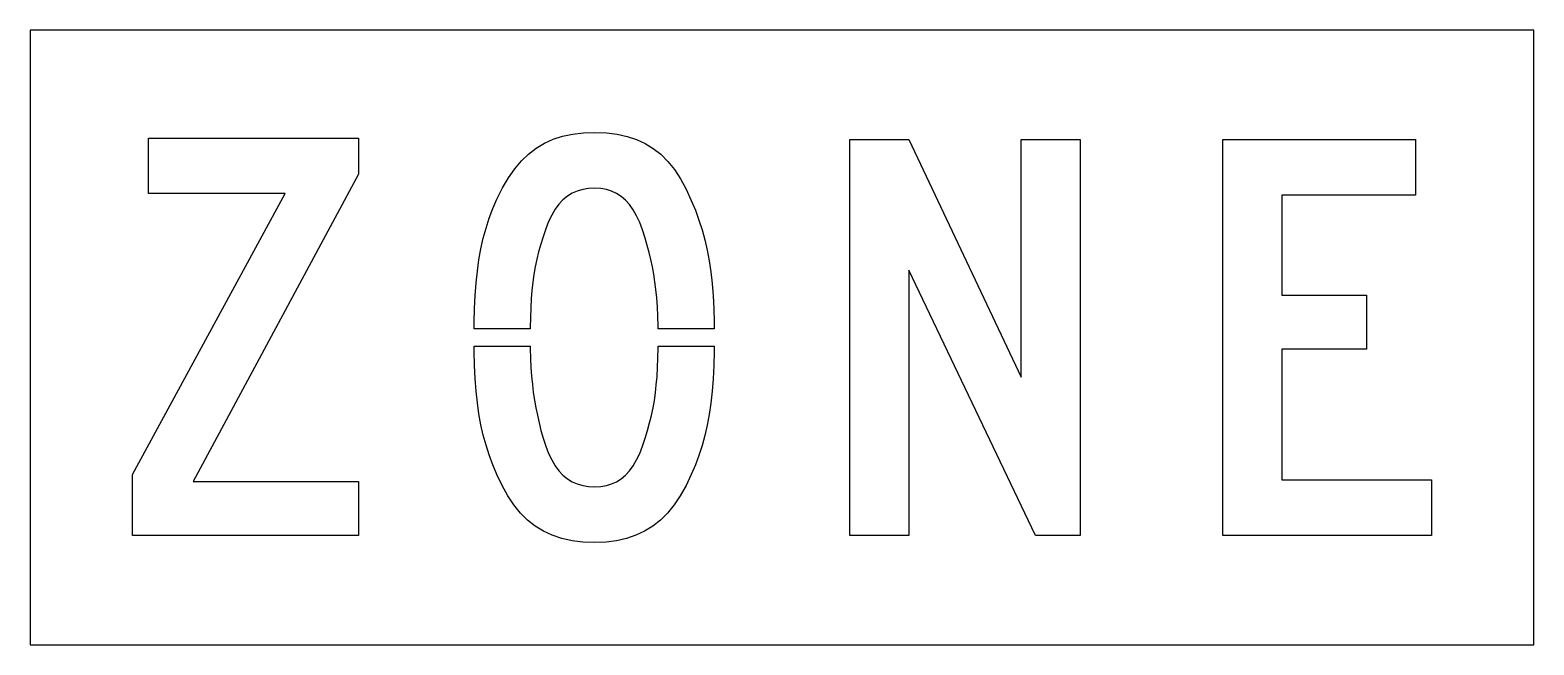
# Model space of a CAD drawing. Extents: x 0 to 44, y 0 to 18.
import ezdxf

# ---------------------------------------------------------------- set-up
doc = ezdxf.new("R2010")
doc.units = 0
doc.layers.add('CUT', color=7, linetype='Continuous')
doc.layers.add('OUTSIDE', color=1, linetype='Continuous')

msp = doc.modelspace()

# ---------------------------------------------------------------- linework, layer by layer
at = {"layer": 'CUT'}
for points in [[(18.3339, 10.1583), (18.3111, 10.4006), (18.2823, 10.6325), (18.2475, 10.8539), (18.2079, 11.0696), (18.1635, 11.2806), (18.1131, 11.4881), (18.0579, 11.6968), (17.9979, 11.909), (17.9199, 12.1513), (17.8359, 12.3704), (17.7435, 12.5664), (17.6439, 12.7403), (17.5359, 12.8922), (17.4183, 13.022), (17.2935, 13.131), (17.1591, 13.2191), (17.0151, 13.2875), (16.8615, 13.3351), (16.6971, 13.3641), (16.5243, 13.3733), (16.3407, 13.3641), (16.1691, 13.3351), (16.0083, 13.2875), (15.8595, 13.2214), (15.7203, 13.1345), (15.5919, 13.0278), (15.4731, 12.9003), (15.3639, 12.753), (15.2631, 12.5838), (15.1695, 12.3936), (15.0855, 12.1826), (15.0075, 11.9496), (14.9391, 11.7281), (14.8779, 11.509), (14.8251, 11.291), (14.7783, 11.0707), (14.7399, 10.847), (14.7075, 10.6174), (14.6823, 10.3786), (14.6619, 10.1293), (14.6475, 9.8672), (14.6367, 9.589), (14.6307, 9.2945), (14.6305, 9.251), (12.9886, 9.251), (12.9903, 9.4464), (13.0023, 9.8499), (13.0215, 10.2336), (13.0491, 10.5977), (13.0875, 10.9455), (13.1343, 11.2783), (13.1919, 11.5971), (13.2615, 11.9043), (13.3419, 12.2012), (13.4355, 12.4899), (13.5411, 12.7716), (13.6611, 13.0475), (13.8231, 13.3768), (13.9959, 13.6725), (14.1795, 13.9368), (14.3751, 14.1687), (14.5839, 14.3704), (14.8083, 14.5432), (15.0483, 14.6858), (15.3039, 14.8017), (15.5787, 14.8899), (15.8727, 14.9525), (16.1883, 14.9884), (16.5243, 15), (16.8603, 14.9884), (17.1747, 14.9513), (17.4675, 14.8887), (17.7423, 14.8006), (17.9967, 14.6835), (18.2343, 14.5374), (18.4551, 14.3623), (18.6603, 14.1571), (18.8511, 13.9194), (19.0275, 13.6493), (19.1919, 13.3455), (19.3455, 13.007), (19.4643, 12.7229), (19.5699, 12.4377), (19.6635, 12.1501), (19.7439, 11.8557), (19.8135, 11.5542), (19.8711, 11.2423), (19.9191, 10.9177), (19.9563, 10.578), (19.9839, 10.2209), (20.0043, 9.8441), (20.0151, 9.4441), (20.0167, 9.251), (18.3744, 9.251), (18.3735, 9.3339), (18.3663, 9.6272), (18.3531, 9.9009)], [(3.4632, 13.211), (3.4632, 14.8377), (9.6108, 14.8377), (9.6108, 13.7803), (4.7688, 4.789), (9.6108, 4.789), (9.6108, 3.2029), (3, 3.2029), (3, 4.993), (7.464, 13.211)], [(25.7093, 3.2029), (23.9837, 3.2029), (23.9837, 14.7971), (25.7093, 14.7971), (28.9937, 7.8406), (28.9937, 14.7971), (30.7205, 14.7971), (30.7205, 3.2029), (29.4149, 3.2029), (25.7093, 10.9733)], [(40.5368, 14.7971), (40.5368, 13.1693), (36.6212, 13.1693), (36.6212, 10.2406), (39.1052, 10.2406), (39.1052, 8.6545), (36.6212, 8.6545), (36.6212, 4.8307), (41, 4.8307), (41, 3.2029), (34.8956, 3.2029), (34.8956, 14.7971)], [(19.8711, 6.7472), (19.8135, 6.4307), (19.7439, 6.127), (19.6635, 5.8336), (19.5699, 5.5484), (19.4643, 5.269), (19.3455, 4.993), (19.1919, 4.6626), (19.0251, 4.3646), (18.8451, 4.098), (18.6507, 3.8614), (18.4419, 3.6551), (18.2187, 3.4777), (17.9787, 3.3293), (17.7231, 3.2087), (17.4507, 3.1159), (17.1603, 3.051), (16.8507, 3.0128), (16.5243, 3), (16.1775, 3.0128), (15.8559, 3.051), (15.5559, 3.1159), (15.2763, 3.2087), (15.0171, 3.3293), (14.7771, 3.4777), (14.5539, 3.6551), (14.3463, 3.8614), (14.1555, 4.098), (13.9779, 4.3646), (13.8135, 4.6626), (13.6611, 4.993), (13.5411, 5.2771), (13.4355, 5.5623), (13.3419, 5.851), (13.2615, 6.1455), (13.1919, 6.4481), (13.1343, 6.7623), (13.0875, 7.0904), (13.0491, 7.4336), (13.0215, 7.7965), (13.0023, 8.1791), (12.9903, 8.5872), (12.9889, 8.749), (14.6313, 8.749), (14.6319, 8.6754), (14.6391, 8.3901), (14.6523, 8.1212), (14.6715, 7.8672), (14.6955, 7.6261), (14.7243, 7.393), (14.7579, 7.167), (14.7975, 6.9455), (14.8419, 6.7252), (14.8923, 6.5049), (14.9475, 6.2812), (15.0075, 6.0504), (15.0855, 5.8174), (15.1695, 5.6064), (15.2631, 5.4162), (15.3639, 5.247), (15.4731, 5.0997), (15.5919, 4.9722), (15.7203, 4.8655), (15.8595, 4.7786), (16.0083, 4.7125), (16.1691, 4.6649), (16.3407, 4.6359), (16.5243, 4.6267), (16.6971, 4.6359), (16.8615, 4.6649), (17.0151, 4.7125), (17.1591, 4.7786), (17.2935, 4.8655), (17.4183, 4.9722), (17.5359, 5.0997), (17.6439, 5.247), (17.7435, 5.4162), (17.8359, 5.6064), (17.9199, 5.8174), (17.9979, 6.0504), (18.0675, 6.28), (18.1275, 6.5026), (18.1815, 6.7206), (18.2271, 6.9386), (18.2655, 7.1577), (18.2979, 7.3826), (18.3231, 7.6168), (18.3435, 7.8614), (18.3591, 8.1212), (18.3687, 8.3994), (18.3747, 8.6974), (18.375, 8.749), (20.0164, 8.749), (20.0151, 8.5861), (20.0043, 8.1768), (19.9839, 7.7907), (19.9563, 7.4243), (19.9191, 7.0777)]]:
    msp.add_lwpolyline(points, close=True, dxfattribs=at)
at = {"layer": 'OUTSIDE'}
msp.add_lwpolyline([(0, 0), (44, 0), (44, 18), (0, 18)], close=True, dxfattribs=at)

doc.saveas('drawing.dxf')
